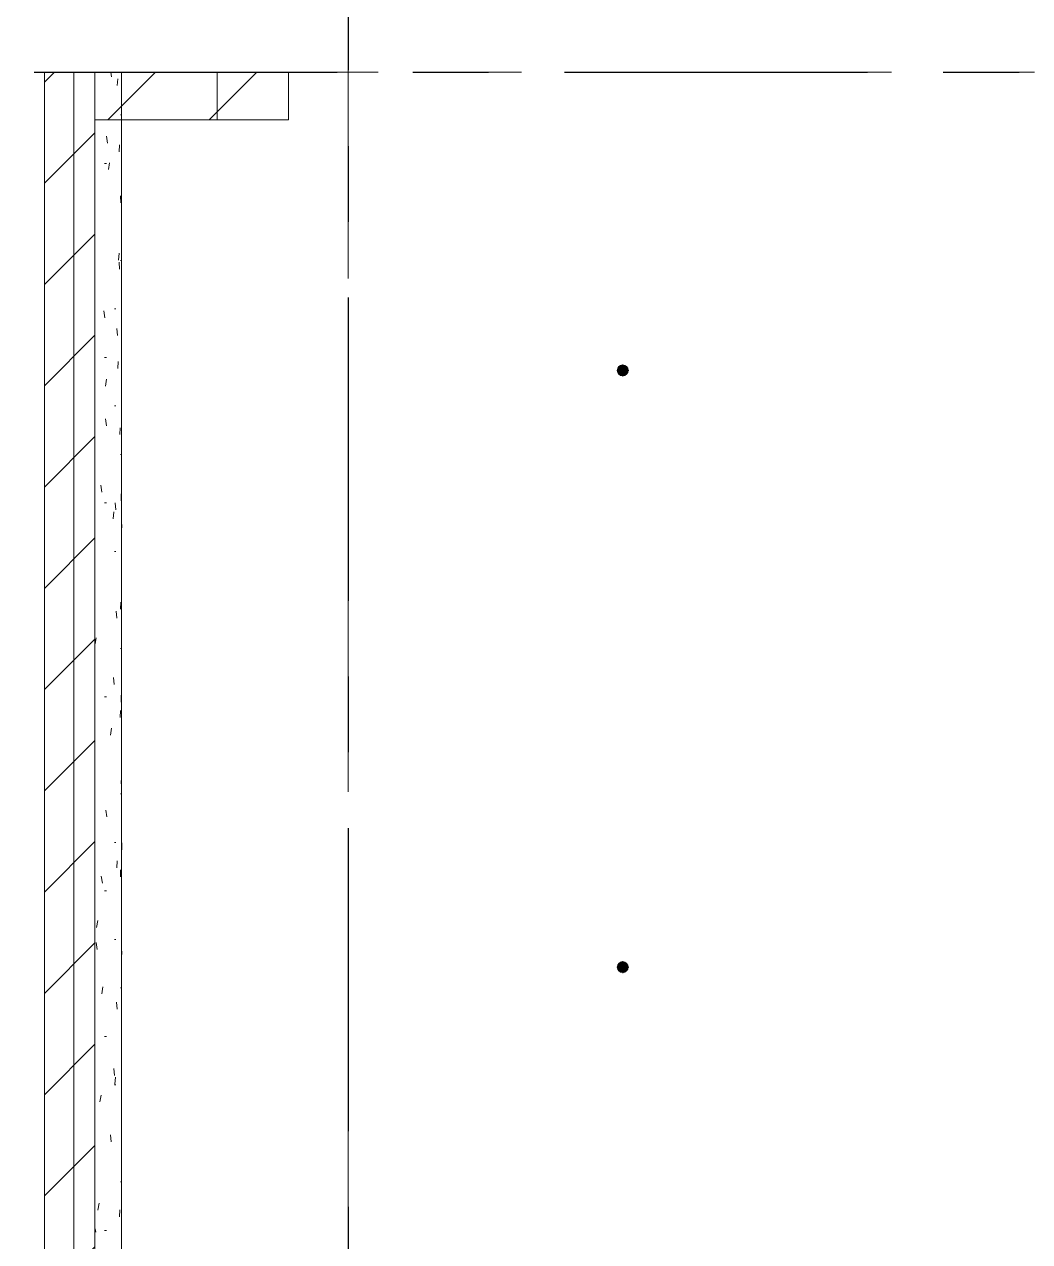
# Model space of a CAD drawing. Header units: millimetres. Extents: x -4000 to 187956, y -58990 to 162485.
# Drawn here: x 59142 to 63355, y 50550 to 55650 of the extents above; entities that cross this region are included whole.
import ezdxf

# ---------------------------------------------------------------- set-up
doc = ezdxf.new("R2010")
doc.units = ezdxf.units.MM
for name, pattern in [('Dash 1_16_', [317.5, 158.75, -158.75]), ('Grid Line', [2222.5, 1270, -317.5, 317.5, -317.5]), ('Grid Line 12_5mm', [2150, 1250, -300, 300, -300])]:
    doc.linetypes.add(name, pattern=pattern)
for name, color, linetype, lineweight in [('A-WALL', 113, 'Continuous', 13), ('A-WALL-PATT', 111, 'Continuous', 13), ('F-SPRN', 3, 'Continuous', 9), ('P-PIPE', 3, 'Continuous', 9), ('P-PIPE-CNTR', 3, 'Continuous', 9), ('S-GRID', 1, 'Continuous', 30)]:
    doc.layers.add(name, color=color, linetype=linetype, lineweight=lineweight)
pattern_1 = [(45, (0, 0), (-212.132, 212.132), [])]

# ---------------------------------------------------------------- blocks, each defined once
blk = doc.blocks.new('FP_930-FFS - TANG 1')
at = {"layer": 'A-WALL', "color": 53, "lineweight": 15}
blk.add_line((59549.9, 55250), (59549.9, 55449.9), dxfattribs=at)
at = {"layer": 'A-WALL', "color": 50, "lineweight": 15}
blk.add_line((59549.9, 45653.1), (59549.9, 55250), dxfattribs=at)
at = {"layer": 'A-WALL-PATT', "color": 9, "lineweight": 9}
for p, q in [((59505, 55449.9), (59507.4, 55429.8)), ((59531.7, 55393.2), (59533.9, 55422.3)), ((59547.2, 55270.4), (59545, 55270.4))]:
    blk.add_line(p, q, dxfattribs=at)
at = {"layer": 'A-WALL-PATT', "color": 8, "lineweight": 9}
for p, q in [((59487.4, 55181.3), (59491.4, 55152.3)), ((59540.3, 55115.6), (59541.9, 55144.7)), ((59486.1, 55067.2), (59477.7, 55067.2)), ((59495.6, 55041.3), (59499.3, 55070.3)), ((59545.9, 54930.9), (59547, 54901.9)), ((59537.5, 54662.1), (59539.3, 54691.1)), ((59539.5, 54653.4), (59541.2, 54624.3)), ((59547.2, 54660.8), (59545, 54660.8)), ((59475.7, 54450.2), (59480, 54421.1)), ((59525.9, 54457.6), (59520.6, 54457.6)), ((59530.7, 54375.8), (59532.9, 54346.8)), ((59486.1, 54254.4), (59477.7, 54254.4)), ((59534.3, 54208.5), (59536.3, 54237.6)), ((59482.8, 54134.2), (59486.8, 54163.2)), ((59525.9, 54051.2), (59520.6, 54051.2)), ((59482.6, 53996.6), (59486.7, 53967.6)), ((59542.2, 53931), (59543.6, 53960)), ((59547.2, 53848), (59545, 53848)), ((59463, 53719), (59467.6, 53690)), ((59547.6, 53653.4), (59548.5, 53682.4)), ((59486.1, 53644.8), (59477.7, 53644.8)), ((59514.6, 53579), (59517.6, 53608)), ((59523.7, 53644.7), (59526.3, 53615.6)), ((59550, 53570.3), (59550.4, 53541.2)), ((59525.9, 53441.6), (59520.6, 53441.6)), ((59545.9, 53199.8), (59547, 53228.9)), ((59527.9, 53191.1), (59530.2, 53162.1)), ((59439.6, 53055.2), (59444.1, 53080.1)), ((59547.2, 53035.2), (59545, 53035.2)), ((59515.8, 52913.5), (59518.8, 52884.5)), ((59548, 52839.2), (59548.8, 52810.1)), ((59486.1, 52832), (59477.7, 52832)), ((59543.9, 52746.3), (59545.2, 52775.3)), ((59504.1, 52671.9), (59507.5, 52700.9)), ((59548.6, 52468.7), (59549.4, 52497.7)), ((59547.2, 52425.6), (59545, 52425.6)), ((59549.2, 52385.6), (59549.9, 52356.6)), ((59484.4, 52358.4), (59488.4, 52329.3)), ((59525.9, 52222.4), (59520.6, 52222.4)), ((59550.9, 52191.1), (59551, 52220.2)), ((59529.7, 52116.8), (59532, 52145.8)), ((59465, 52080.8), (59469.6, 52051.8)), ((59545, 52108), (59546.1, 52079)), ((59486.1, 52019.2), (59477.7, 52019.2)), ((59445, 51866.4), (59450.1, 51895.4)), ((59525.9, 51816), (59520.6, 51816)), ((59443.2, 51803.2), (59448.3, 51774.2)), ((59550.3, 51737.6), (59550.7, 51766.6)), ((59466.7, 51588.8), (59471.2, 51617.9)), ((59547.2, 51612.8), (59545, 51612.8)), ((59528.9, 51552.9), (59531.2, 51523.8)), ((59486.1, 51409.6), (59477.7, 51409.6)), ((59549.5, 51284), (59550, 51313.1)), ((59517.1, 51275.3), (59520, 51246.3)), ((59525.9, 51206.4), (59520.6, 51206.4)), ((59521.5, 51209.6), (59524.2, 51238.7)), ((59459, 51135.3), (59463.8, 51164.3)), ((59502.9, 50997.7), (59506.3, 50968.7)), ((59547.2, 50800), (59545, 50800)), ((59549.5, 50747.4), (59550.1, 50718.3)), ((59451.1, 50681.7), (59456, 50710.8)), ((59540.8, 50654.5), (59542.4, 50683.5)), ((59439.6, 50604), (59442.2, 50589.5)), ((59486.1, 50596.8), (59477.7, 50596.8))]:
    blk.add_line(p, q, dxfattribs=at)
blk = doc.blocks.new('Walls 1 - Walls 1-594429-FFS - TANG 1')
at = {"layer": 'A-WALL-PATT', "lineweight": 9}
h = blk.add_hatch(dxfattribs=at)
h.set_pattern_fill('FP_12', color=250, style=0, pattern_type=2)
h.set_pattern_definition(pattern_1)
h.paths.add_polyline_path([(59226.7, 45450), (59438.5, 45450), (59438.5, 55449.9), (59226.7, 55449.9), (59226.7, 47473.4)])
at = {"layer": 'A-WALL', "color": 50, "lineweight": 15}
for p, q in [((59438.5, 55449.9), (59226.7, 55449.9)), ((59226.7, 55449.9), (59226.7, 45450)), ((59438.5, 45450), (59438.5, 55449.9)), ((59549.9, 45653.1), (59549.9, 55250))]:
    blk.add_line(p, q, dxfattribs=at)
at = {"layer": 'A-WALL', "color": 35, "lineweight": 15}
for p, q in [((59226.7, 55449.9), (59349.9, 55449.9)), ((59349.9, 45650), (59349.9, 55449.9)), ((59438.5, 55449.9), (59349.9, 55449.9)), ((59549.9, 55449.9), (59438.5, 55449.9))]:
    blk.add_line(p, q, dxfattribs=at)
at = {"layer": 'A-WALL', "color": 53, "lineweight": 15}
for p, q in [((59549.8, 55449.9), (59438.5, 55449.9)), ((59549.9, 55250), (59549.9, 55449.9))]:
    blk.add_line(p, q, dxfattribs=at)
at = {"layer": 'A-WALL', "color": 50, "lineweight": 15}
blk.add_blockref('FP_930-FFS - TANG 1', (0, 0), dxfattribs=at)
blk = doc.blocks.new('CMF2_NHAXUONG_A_rvt-1-FFS - TANG 1')
at = {"layer": 'A-WALL-PATT', "lineweight": 9}
h = blk.add_hatch(dxfattribs=at)
h.set_pattern_fill('FP_12', color=250, style=0, pattern_type=2)
h.set_pattern_definition(pattern_1)
h.paths.add_polyline_path([(59438.5, 55250), (59950, 55250), (59950, 55450), (59438.5, 55450)])
h = blk.add_hatch(dxfattribs=at)
h.set_pattern_fill('FP_12', color=250, style=0, pattern_type=2)
h.set_pattern_definition(pattern_1)
h.paths.add_polyline_path([(60249.8, 55250), (60249.8, 55450), (59549.8, 55450), (59549.8, 55250)])
at = {"layer": 'A-WALL', "color": 35, "lineweight": 15}
for p, q in [((59349.8, 55450), (59438.5, 55450)), ((59349.8, 45650), (59349.8, 55449.9)), ((59549.8, 55450), (59438.5, 55450)), ((59438.5, 55450), (59549.9, 55450)), ((59549.9, 55250), (59438.5, 55250)), ((59549.8, 55250), (59549.8, 45653.1))]:
    blk.add_line(p, q, dxfattribs=at)
at = {"layer": 'A-WALL', "color": 50, "lineweight": 15}
for p, q in [((59438.5, 55450), (59349.8, 55450)), ((59950, 55450), (59438.5, 55450)), ((59438.5, 55450), (59438.5, 55250)), ((60249.8, 55450), (59549.8, 55450)), ((59549.8, 55450), (59549.8, 55250)), ((59950, 55250), (59950, 55450)), ((60249.8, 55250), (60249.8, 55450)), ((59438.5, 55250), (59950, 55250)), ((59549.8, 55250), (60249.8, 55250))]:
    blk.add_line(p, q, dxfattribs=at)
at = {"layer": 'A-WALL', "color": 53, "lineweight": 15}
for p, q in [((59349.8, 55449.9), (59349.8, 45650)), ((59438.5, 55450), (59549.8, 55450)), ((59950, 55450), (59549.9, 55450)), ((59549.9, 55250), (59549.9, 55450)), ((59950, 55450), (59950, 55250)), ((59549.8, 45653.1), (59549.8, 55250)), ((59549.9, 55250), (59950, 55250))]:
    blk.add_line(p, q, dxfattribs=at)
at = {"layer": 'A-WALL', "color": 71, "lineweight": 15}
blk.add_line((59549.8, 55449.9), (59549.8, 55250), dxfattribs=at)
at = {"layer": 'S-GRID', "linetype": 'Grid Line 12_5mm', "lineweight": 9}
for p, q in [((60500, 161185.2), (60500, -16487.4)), ((-824.3, 55450), (183641.1, 55450))]:
    blk.add_line(p, q, dxfattribs=at)
at = {"layer": 'A-WALL', "color": 250, "lineweight": 9}
blk.add_blockref('Walls 1 - Walls 1-594429-FFS - TANG 1', (0, 0), dxfattribs=at)
blk = doc.blocks.new('Sprinkler_Up - DN20-V645-FFS - TANG 1')
at = {"layer": 'F-SPRN', "transparency": 33554534}
for points in [[(-13.5, 0), (-3.9, 0.7), (-1.7, 2.9), (-1.2, 3.5), (-0.6, 4), (0.6, 4), (1.2, 3.5), (1.7, 2.9), (4.6, 0), (22.2, 0), (18, 13.1), (6.9, 21.2), (-6.9, 21.2), (-18, 13.1), (-22.2, 0)], [(0, -21.2), (6.9, -21.2), (18, -13.1), (22.2, 0), (3.9, -0.7), (1.7, -2.9), (1.2, -3.5), (0.6, -4), (-0.6, -4), (-1.2, -3.5), (-1.7, -2.9), (-4.6, 0), (-22.2, 0), (-18, -13.1), (-6.9, -21.2)], [(0, -16.7), (4.3, -16.1), (11.8, -11.8), (16.1, -4.3), (16.1, 4.3), (11.8, 11.8), (8.3, 14.4), (0, 16.7), (-4.3, 16.1), (-11.8, 11.8), (-16.1, 4.3), (-16.1, -4.3), (-11.8, -11.8), (-8.3, -14.4)], [(0, -15.6), (7.8, -13.5), (13.5, -7.8), (15.1, -4), (15.1, 4), (13.5, 7.8), (7.8, 13.5), (0, 15.6), (-7.8, 13.5), (-11, 11), (-15.1, 4), (-15.1, -4), (-11, -11), (-7.8, -13.5)], [(-10.9, -5.5), (-10.9, 5.4), (-14.5, 5.4), (-14.5, -5.5)], [(-7.7, -5.5), (-7.7, 5.4), (-10.9, 5.4), (-10.9, -5.5)], [(0, -5.5), (0, 5.4), (-7.7, 5.4), (-7.7, -5.5)], [(0, 0), (5.7, 0), (2.9, 4.9), (-2.9, 4.9), (-5.7, 0)], [(-2.9, -4.9), (2.9, -4.9), (5.7, 0), (-5.7, 0)], [(0, 0), (4.6, 0), (0, 4.6), (-4.6, 0)], [(0, -4.6), (4.6, 0), (-4.6, 0)], [(0, -2.6), (1.3, 0), (-1.8, 0)], [(-1.3, 0), (1.8, 0), (0, 2.6)], [(7.7, -5.5), (7.7, 5.4), (0, 5.4), (0, -5.5)], [(10.9, -5.5), (10.9, 5.4), (7.7, 5.4), (7.7, -5.5)], [(14.5, -5.5), (14.5, 5.4), (10.9, 5.4), (10.9, -5.5)]]:
    blk.add_hatch(color=1, dxfattribs=at).paths.add_polyline_path(points)
at = {"layer": 'F-SPRN', "color": 1}
for p, q in [((-11.5, 5.4), (-14.5, 5.4)), ((-14.5, 5.4), (-11.3, 5.4)), ((-14.5, 5.4), (-14.5, 3.7)), ((-14.5, 3.3), (-14.5, 0)), ((-11.5, 5.4), (-11.5, 4)), ((-10.9, 1.9), (-10.9, 3.6)), ((-10.8, 5.4), (-8, 5.4)), ((-8.1, 5.4), (-10.8, 5.4)), ((-8.1, 5.4), (-8.1, 2.8)), ((-8.1, 2.5), (-8.1, 0.7)), ((-7.7, 4.8), (-7.7, 2.7)), ((-7.7, 4.8), (-7.7, 2.7)), ((-7.7, 2.1), (-7.7, 0.5)), ((-7.7, 2.1), (-7.7, 0.5)), ((-6.7, 5.4), (-4.7, 5.4)), ((-5.8, 3.8), (-5.8, 2.2)), ((-2.1, 0.1), (-2.1, 0)), ((-2.1, 0), (-2.1, 0)), ((-2.1, 0), (-2.1, -0.1)), ((-2, 0.5), (-2, 0.4)), ((-1.6, 1.3), (-1.7, 1.2)), ((-1.6, 1.3), (-1.6, 1.3)), ((-0.4, 2), (-0.5, 2)), ((-0.3, 2.1), (-0.4, 2)), ((0, 2.1), (-0.1, 2.1)), ((-0.1, 2.1), (-0.1, 2.1)), ((1.8, 1), (1.8, 1.1)), ((1.9, 0.8), (1.9, 0.9)), ((2.1, 0), (2.1, 0.1)), ((2.1, 0), (2.1, 0)), ((4.7, 5.4), (6.5, 5.4)), ((7.7, 5.4), (10.8, 5.4)), ((7.7, 5.2), (7.7, 2.7)), ((7.7, 5.2), (7.7, 2.7)), ((7.7, 2.3), (7.7, 0.5)), ((7.7, 2.3), (7.7, 0.5)), ((10.8, 5.4), (8.1, 5.4)), ((8.1, 5.4), (8.1, 2.8)), ((8.1, 2.5), (8.1, 0.4)), ((10.9, 5.4), (14.5, 5.4)), ((10.9, 3.6), (10.9, 0.2)), ((14.5, 5.4), (11.5, 5.4)), ((11.5, 5.4), (11.5, 4)), ((11.5, 3), (11.5, 0.2)), ((14.5, 5.4), (14.5, -5.5)), ((-14.5, -1.3), (-14.5, -3.7)), ((-11.1, -5.5), (-14.5, -5.5)), ((-14.5, -5.5), (-11.5, -5.5)), ((-10.9, -2.6), (-10.9, -1.3)), ((-10.8, -5.5), (-8.1, -5.5)), ((-7.8, -5.5), (-10.8, -5.5)), ((-8.1, -4.2), (-8.1, -5.5)), ((-7.7, -2.7), (-7.7, -4)), ((-7.7, -2.7), (-7.7, -4)), ((-7, -5.5), (-5.8, -5.5)), ((-4.8, -5.5), (-7, -5.5)), ((-5.8, -2.3), (-5.8, -3.8)), ((-2, -0.7), (-1.9, -0.7)), ((-1.9, -0.7), (-1.9, -0.8)), ((0, -2.1), (0.1, -2.1)), ((2.1, -0.1), (2.1, 0)), ((2.1, -0.2), (2.1, -0.1)), ((7, -5.5), (4.8, -5.5)), ((5.8, -2.2), (5.8, -3.8)), ((5.8, -5.5), (7, -5.5)), ((7.7, -0.5), (7.7, -2.3)), ((7.7, -0.5), (7.7, -2.3)), ((7.7, -2.7), (7.7, -5.4)), ((7.7, -2.7), (7.7, -5.4)), ((10.8, -5.5), (7.7, -5.5)), ((8.1, -0.4), (8.1, -2.5)), ((8.1, -2.8), (8.1, -5.5)), ((8.1, -5.5), (10.8, -5.5)), ((10.9, -0.2), (10.9, -3.6)), ((14.5, -5.5), (10.9, -5.5)), ((11.5, -0.2), (11.5, -3)), ((11.5, -4), (11.5, -5.5)), ((11.5, -5.5), (14.5, -5.5))]:
    blk.add_line(p, q, dxfattribs=at)
at = {"layer": 'F-SPRN', "color": 1, "flags": 128}
for points in [[(-2, 0.4), (-2.1, 0.3), (-2.1, 0.2), (-2.1, 0.1)], [(-1.9, 0.9), (-1.9, 0.8), (-1.9, 0.8), (-2, 0.7), (-2, 0.6)], [(-2, 0.6), (-2, 0.5), (-2, 0.5)], [(-1.8, 1.1), (-1.8, 1), (-1.9, 0.9)], [(-1.7, 1.2), (-1.7, 1.1), (-1.8, 1.1)], [(-1.2, 1.7), (-1.2, 1.7), (-1.3, 1.6), (-1.4, 1.6), (-1.4, 1.5), (-1.5, 1.5), (-1.5, 1.4), (-1.6, 1.3)], [(-0.9, 1.9), (-0.9, 1.9), (-1, 1.8), (-1.1, 1.8), (-1.2, 1.7)], [(-0.6, 2), (-0.7, 2), (-0.8, 1.9), (-0.9, 1.9)], [(-0.5, 2), (-0.6, 2), (-0.6, 2)], [(-0.1, 2.1), (-0.2, 2.1), (-0.3, 2.1)], [(0.6, 2), (0.5, 2), (0.4, 2), (0.4, 2), (0.3, 2.1), (0.2, 2.1), (0.1, 2.1), (0, 2.1)], [(0.8, 1.9), (0.7, 2), (0.6, 2)], [(1.3, 1.7), (1.2, 1.7), (1.1, 1.7), (1.1, 1.8), (1, 1.8), (0.9, 1.9), (0.8, 1.9), (0.8, 1.9)], [(1.4, 1.5), (1.4, 1.5), (1.3, 1.6), (1.3, 1.7)], [(1.6, 1.4), (1.5, 1.4), (1.4, 1.5)], [(1.7, 1.2), (1.6, 1.3), (1.6, 1.4)], [(1.8, 1.1), (1.7, 1.2), (1.7, 1.2)], [(1.9, 0.9), (1.8, 1), (1.8, 1)], [(2.1, 0.1), (2.1, 0.2), (2.1, 0.2), (2.1, 0.3), (2, 0.4), (2, 0.5), (2, 0.6), (2, 0.7), (1.9, 0.7), (1.9, 0.8)], [(-2.1, -0.1), (-2.1, -0.2), (-2.1, -0.2), (-2.1, -0.3)], [(-2.1, -0.3), (-2, -0.4), (-2, -0.5), (-2, -0.6), (-2, -0.7)], [(-1.9, -0.8), (-1.9, -0.9), (-1.8, -1), (-1.8, -1), (-1.8, -1.1), (-1.7, -1.2), (-1.7, -1.2), (-1.6, -1.3), (-1.6, -1.4), (-1.5, -1.4), (-1.4, -1.5), (-1.4, -1.5), (-1.3, -1.6), (-1.3, -1.7), (-1.2, -1.7)], [(-1.2, -1.7), (-1.1, -1.7), (-1.1, -1.8)], [(-1.1, -1.8), (-1, -1.8), (-0.9, -1.9), (-0.8, -1.9), (-0.8, -1.9), (-0.7, -2), (-0.6, -2), (-0.5, -2), (-0.4, -2), (-0.4, -2)], [(-0.4, -2), (-0.3, -2.1), (-0.2, -2.1), (-0.1, -2.1), (0, -2.1)], [(0.1, -2.1), (0.1, -2.1), (0.2, -2.1), (0.3, -2.1), (0.4, -2), (0.5, -2)], [(0.5, -2), (0.6, -2), (0.6, -2), (0.7, -2), (0.8, -1.9), (0.9, -1.9)], [(0.9, -1.9), (0.9, -1.9), (1, -1.8), (1.1, -1.8), (1.2, -1.7), (1.2, -1.7), (1.3, -1.6), (1.4, -1.6), (1.4, -1.5)], [(1.4, -1.5), (1.5, -1.5), (1.5, -1.4), (1.6, -1.3), (1.6, -1.3), (1.7, -1.2), (1.7, -1.1), (1.8, -1.1), (1.8, -1), (1.9, -0.9), (1.9, -0.8), (1.9, -0.8), (2, -0.7)], [(2, -0.7), (2, -0.6), (2, -0.5), (2, -0.5), (2, -0.4), (2.1, -0.3), (2.1, -0.2)]]:
    blk.add_lwpolyline(points, dxfattribs=at)
at = {"layer": 'F-SPRN', "color": 1}
for radius, start, end in [(22.2, 360, 180), (21.9, 165.6773, 179.2615), (21.9, 144.7698, 164.8151), (21.9, 126.6942, 143.2701), (16.7, 167.6802, 180), (16.7, 167.6802, 180), (16.7, 155.3879, 164.9693), (16.7, 155.3879, 164.9693), (15.6, 166.4265, 180), (15.6, 166.4265, 180), (15.6, 150.9409, 165), (15.6, 159.6139, 165), (16.7, 136.7213, 149.931), (16.7, 136.7213, 149.931), (15.6, 150.9409, 156.3845), (15.6, 138.4214, 150), (15.6, 138.4214, 150), (21.9, 108.2621, 125.7507), (16.7, 121.4181, 130.5751), (16.7, 121.4181, 130.5751), (15.6, 120.5262, 133.2078), (15.6, 120.5262, 133.2078), (16.7, 106.5995, 120), (16.7, 106.5995, 120), (15.6, 114.4363, 119.9813), (15.6, 114.4363, 119.9813), (21.9, 99.348, 107.901), (4.63, 155.7832, 180), (4.63, 155.7832, 180), (16.7, 96.4143, 105), (16.7, 96.4143, 105), (4.63, 109.0192, 138.2703), (4.63, 109.0192, 138.2703), (21.9, 90.145, 98.8503), (15.6, 95.5762, 100.6843), (15.6, 95.5762, 100.6843), (2.56, 109.0192, 168.8278), (2.56, 109.0192, 168.8278), (2.04, 109.0192, 180), (16.7, 83.0684, 90), (16.7, 83.0684, 90), (4.63, 17.9592, 90), (4.63, 17.9592, 90), (3.81, 57.0577, 90), (2.56, 14.5599, 90), (2.56, 14.5599, 90), (2.04, 10.4703, 90), (21.9, 72.5583, 89.4624), (15.6, 75.573, 80.5892), (15.6, 75.573, 80.5892), (3.81, 16.1605, 43.8358), (15.6, 67.5614, 74.5481), (15.6, 67.5614, 74.5481), (16.7, 60, 75), (16.7, 60, 75), (15.6, 60.0187, 65.5637), (15.6, 60.0187, 65.5637), (21.9, 54.2493, 71.7379), (15.6, 46.7922, 60), (15.6, 46.7922, 60), (16.7, 49.4249, 58.5819), (16.7, 49.4249, 58.5819), (15.6, 30, 41.5786), (15.6, 30, 41.5786), (16.7, 30, 43.2787), (16.7, 30, 43.2787), (21.9, 36.7299, 53.3058), (15.6, 23.6155, 29.5646), (15.6, 15, 29.5646), (15.6, 15, 20.3861), (16.7, 15, 24.6121), (16.7, 15, 24.6121), (15.6, 360, 13.6618), (15.6, 0, 13.6618), (16.7, 360, 12.3198), (16.7, 0, 12.3198), (21.9, 15.1849, 35.2302), (21.9, 0.7385, 14.3227), (22.2, 180, 360), (21.9, 180.7385, 194.3227), (21.9, 195.1849, 215.2302), (21.9, 216.7299, 233.3058), (16.7, 180, 192.3198), (16.7, 180, 192.3198), (16.7, 195.0307, 204.6121), (16.7, 195.0307, 204.6121), (15.6, 181.9082, 193.6618), (15.6, 181.9082, 193.6618), (15.6, 197.3339, 209.5646), (15.6, 197.3339, 209.5646), (16.7, 210.069, 223.2787), (16.7, 210.069, 223.2787), (15.6, 212.5472, 221.5786), (15.6, 212.5472, 221.5786), (21.9, 234.2493, 251.7379), (16.7, 229.4249, 238.5819), (16.7, 229.4249, 238.5819), (15.6, 233.795, 240), (15.6, 233.795, 240), (16.7, 240, 255), (16.7, 240, 255), (15.6, 240.0187, 254.5481), (15.6, 240.0187, 254.5481), (21.9, 252.5583, 269.4624), (4.63, 197.9592, 0), (4.63, 197.9592, 360), (15.6, 255, 267.64), (15.6, 255, 267.64), (3.81, 196.1605, 360), (2.56, 191.1677, 0), (2.56, 191.1677, 270), (2.04, 190.4703, 0), (16.7, 263.0684, 270), (16.7, 263.0684, 270), (2.56, 270, 360), (21.9, 270.145, 278.8503), (15.6, 275.5762, 280.6843), (15.6, 275.5762, 280.6843), (16.7, 276.4143, 285), (16.7, 276.4143, 285), (21.9, 279.348, 287.901), (16.7, 286.5995, 300), (16.7, 286.5995, 300), (15.6, 294.4363, 299.9813), (15.6, 294.4363, 299.9813), (21.9, 288.2621, 305.7507), (15.6, 300, 313.2078), (15.6, 300, 313.2078), (16.7, 301.4181, 310.5751), (16.7, 301.4181, 310.5751), (15.6, 318.4214, 330), (15.6, 318.4214, 330), (16.7, 316.7213, 330), (16.7, 316.7213, 330), (21.9, 306.6942, 323.2701), (15.6, 330.4354, 345), (15.6, 330.4354, 336.3845), (15.6, 339.6139, 345), (15.6, 346.3382, 360), (15.6, 346.3382, 360), (16.7, 335.3879, 345), (16.7, 335.3879, 345), (16.7, 347.6802, 360), (16.7, 347.6802, 360), (21.9, 324.7698, 344.8151), (21.9, 345.6773, 359.2615)]:
    blk.add_arc((0, 0), radius, start, end, dxfattribs=at)
blk = doc.blocks.new('Sprinkler_Up - DN20-V646-FFS - TANG 1')
at = {"layer": 'F-SPRN', "transparency": 33554534}
for points in [[(-13.5, 0), (-3.9, 0.7), (-1.7, 2.9), (-1.2, 3.5), (-0.6, 4), (0.6, 4), (1.2, 3.5), (1.7, 2.9), (4.6, 0), (22.2, 0), (18, 13.1), (6.9, 21.2), (-6.9, 21.2), (-18, 13.1), (-22.2, 0)], [(3.4, -21.2), (6.9, -21.2), (18, -13.1), (22.2, 0), (3.9, -0.7), (1.7, -2.9), (1.2, -3.5), (0.6, -4), (-0.6, -4), (-1.2, -3.5), (-1.7, -2.9), (-4.6, 0), (-22.2, 0), (-18, -13.1), (-6.9, -21.2), (0, -21.2)], [(0, -16.7), (4.3, -16.1), (12.6, -10.4), (16.1, -4.3), (16.1, 4.3), (11.8, 11.8), (8.3, 14.4), (0, 16.7), (-4.3, 16.1), (-11.8, 11.8), (-16.1, 4.3), (-16.1, -4.3), (-11.8, -11.8), (-8.3, -14.4)], [(0, -15.6), (7.8, -13.5), (13.5, -7.8), (15.1, -4), (15.1, 4), (13.5, 7.8), (7.8, 13.5), (0, 15.6), (-7.8, 13.5), (-11, 11), (-15.1, 4), (-15.1, -4), (-11, -11), (-7.8, -13.5)], [(-10.9, -5.5), (-10.9, 5.4), (-14.5, 5.4), (-14.5, -5.5)], [(-7.7, -5.5), (-7.7, 5.4), (-10.9, 5.4), (-10.9, -5.5)], [(0, -5.5), (0, 5.4), (-7.7, 5.4), (-7.7, -5.5)], [(0, 0), (5.7, 0), (2.9, 4.9), (-2.9, 4.9), (-5.7, 0)], [(2.9, -4.9), (5.7, 0), (-5.7, 0), (-2.9, -4.9)], [(-4.6, 0), (4.6, 0), (0, 4.6)], [(0, -4.6), (4.6, 0), (-4.6, 0)], [(0, -2.6), (1.3, 0), (-1.8, 0)], [(-1.3, 0), (1.8, 0), (0, 2.6)], [(7.7, -5.5), (7.7, 5.4), (0, 5.4), (0, -5.5)], [(10.9, -5.5), (10.9, 5.4), (7.7, 5.4), (7.7, -5.5)], [(14.5, -5.5), (14.5, 5.4), (10.9, 5.4), (10.9, -5.5)]]:
    blk.add_hatch(color=1, dxfattribs=at).paths.add_polyline_path(points)
at = {"layer": 'F-SPRN', "color": 1}
for p, q in [((-11.5, 5.4), (-14.5, 5.4)), ((-14.5, 5.4), (-11.3, 5.4)), ((-14.5, 5.4), (-14.5, 3.7)), ((-14.5, 3.3), (-14.5, 0)), ((-11.5, 5.4), (-11.5, 4)), ((-10.9, 1.9), (-10.9, 3.6)), ((-10.8, 5.4), (-8, 5.4)), ((-8.1, 5.4), (-10.8, 5.4)), ((-8.1, 5.4), (-8.1, 2.8)), ((-8.1, 2.5), (-8.1, 0.7)), ((-7.7, 4.8), (-7.7, 2.7)), ((-7.7, 4.8), (-7.7, 2.7)), ((-7.7, 2.1), (-7.7, 0.5)), ((-7.7, 2.1), (-7.7, 0.5)), ((-6.7, 5.4), (-4.7, 5.4)), ((-5.8, 3.8), (-5.8, 2.2)), ((-2.1, 0), (-2.1, 0)), ((-2.1, 0), (-2.1, -0.1)), ((-1.3, 1.6), (-1.4, 1.6)), ((-1, 1.8), (-1.1, 1.8)), ((-0.4, 2), (-0.5, 2)), ((0, 2.1), (-0.1, 2.1)), ((-0.1, 2.1), (-0.1, 2.1)), ((2.1, 0), (2.1, 0.1)), ((2.1, 0), (2.1, 0)), ((4.7, 5.4), (6.5, 5.4)), ((7.7, 5.4), (10.8, 5.4)), ((7.7, 5.2), (7.7, 2.7)), ((7.7, 5.2), (7.7, 2.7)), ((7.7, 2.3), (7.7, 0.5)), ((7.7, 2.3), (7.7, 0.5)), ((10.8, 5.4), (8.1, 5.4)), ((8.1, 5.4), (8.1, 2.8)), ((8.1, 2.5), (8.1, 0.4)), ((10.9, 5.4), (14.5, 5.4)), ((10.9, 3.6), (10.9, 0.2)), ((14.5, 5.4), (11.5, 5.4)), ((11.5, 5.4), (11.5, 4)), ((11.5, 3), (11.5, 0.2)), ((14.5, 5.4), (14.5, -5.5)), ((-14.5, -1.3), (-14.5, -3.7)), ((-11.1, -5.5), (-14.5, -5.5)), ((-14.5, -5.5), (-11.5, -5.5)), ((-10.9, -2.6), (-10.9, -1.3)), ((-10.8, -5.5), (-8.1, -5.5)), ((-7.8, -5.5), (-10.8, -5.5)), ((-8.1, -4.2), (-8.1, -5.5)), ((-7.7, -2.7), (-7.7, -4)), ((-7.7, -2.7), (-7.7, -4)), ((-7, -5.5), (-5.8, -5.5)), ((-4.8, -5.5), (-7, -5.5)), ((-5.8, -2.3), (-5.8, -3.8)), ((-2.1, -0.1), (-2.1, -0.2)), ((0, -2.1), (0.1, -2.1)), ((1.4, -1.6), (1.4, -1.5)), ((1.4, -1.5), (1.5, -1.5)), ((1.7, -1.1), (1.8, -1.1)), ((2, -0.7), (2, -0.6)), ((2.1, -0.1), (2.1, 0)), ((7, -5.5), (4.8, -5.5)), ((5.8, -2.2), (5.8, -3.8)), ((5.8, -5.5), (7, -5.5)), ((7.7, -0.5), (7.7, -2.3)), ((7.7, -0.5), (7.7, -2.3)), ((7.7, -2.7), (7.7, -5.4)), ((7.7, -2.7), (7.7, -5.4)), ((10.8, -5.5), (7.7, -5.5)), ((8.1, -0.4), (8.1, -2.5)), ((8.1, -2.8), (8.1, -5.5)), ((8.1, -5.5), (10.8, -5.5)), ((10.9, -0.2), (10.9, -3.6)), ((14.5, -5.5), (10.9, -5.5)), ((11.5, -0.2), (11.5, -3)), ((11.5, -4), (11.5, -5.5)), ((11.5, -5.5), (14.5, -5.5))]:
    blk.add_line(p, q, dxfattribs=at)
at = {"layer": 'F-SPRN', "color": 1, "flags": 128}
for points in [[(-2, 0.5), (-2, 0.5), (-2, 0.4), (-2.1, 0.3), (-2.1, 0.2), (-2.1, 0.1), (-2.1, 0)], [(-1.7, 1.1), (-1.8, 1.1), (-1.8, 1), (-1.9, 0.9), (-1.9, 0.8), (-1.9, 0.8), (-2, 0.7), (-2, 0.6), (-2, 0.5)], [(-1.6, 1.3), (-1.6, 1.3), (-1.7, 1.2), (-1.7, 1.1)], [(-1.4, 1.6), (-1.4, 1.5), (-1.5, 1.5), (-1.5, 1.4), (-1.6, 1.3)], [(-1.1, 1.8), (-1.2, 1.7), (-1.2, 1.7), (-1.3, 1.6)], [(-0.6, 2), (-0.7, 2), (-0.8, 1.9), (-0.9, 1.9), (-0.9, 1.9), (-1, 1.8)], [(-0.5, 2), (-0.6, 2), (-0.6, 2)], [(-0.1, 2.1), (-0.2, 2.1), (-0.3, 2.1), (-0.4, 2)], [(0.3, 2.1), (0.2, 2.1), (0.1, 2.1), (0, 2.1)], [(0.6, 2), (0.5, 2), (0.4, 2), (0.4, 2), (0.3, 2.1)], [(1, 1.8), (0.9, 1.9), (0.8, 1.9), (0.8, 1.9), (0.7, 2), (0.6, 2)], [(1.2, 1.7), (1.1, 1.7), (1.1, 1.8), (1, 1.8)], [(1.8, 1), (1.8, 1), (1.8, 1.1), (1.7, 1.2), (1.7, 1.2), (1.6, 1.3), (1.6, 1.4), (1.5, 1.4), (1.4, 1.5), (1.4, 1.5), (1.3, 1.6), (1.3, 1.7), (1.2, 1.7)], [(2.1, 0.1), (2.1, 0.2), (2.1, 0.2), (2.1, 0.3), (2, 0.4), (2, 0.5), (2, 0.6), (2, 0.7), (1.9, 0.7), (1.9, 0.8), (1.9, 0.9), (1.8, 1)], [(-2.1, -0.2), (-2.1, -0.2), (-2.1, -0.3)], [(-2.1, -0.3), (-2, -0.4), (-2, -0.5), (-2, -0.6), (-2, -0.7)], [(-2, -0.7), (-1.9, -0.7), (-1.9, -0.8), (-1.9, -0.9), (-1.8, -1), (-1.8, -1), (-1.8, -1.1), (-1.7, -1.2), (-1.7, -1.2), (-1.6, -1.3), (-1.6, -1.4), (-1.5, -1.4), (-1.4, -1.5), (-1.4, -1.5), (-1.3, -1.6), (-1.3, -1.7)], [(-1.3, -1.7), (-1.2, -1.7), (-1.1, -1.7)], [(-1.1, -1.7), (-1.1, -1.8), (-1, -1.8)], [(-1, -1.8), (-0.9, -1.9), (-0.8, -1.9)], [(-0.8, -1.9), (-0.8, -1.9), (-0.7, -2)], [(-0.7, -2), (-0.6, -2), (-0.5, -2), (-0.4, -2)], [(-0.4, -2), (-0.4, -2), (-0.3, -2.1), (-0.2, -2.1), (-0.1, -2.1), (0, -2.1)], [(0.1, -2.1), (0.1, -2.1), (0.2, -2.1), (0.3, -2.1), (0.4, -2)], [(0.4, -2), (0.5, -2), (0.6, -2)], [(0.6, -2), (0.6, -2), (0.7, -2)], [(0.7, -2), (0.8, -1.9), (0.9, -1.9), (0.9, -1.9), (1, -1.8), (1.1, -1.8)], [(1.1, -1.8), (1.2, -1.7), (1.2, -1.7)], [(1.2, -1.7), (1.3, -1.6), (1.4, -1.6)], [(1.5, -1.5), (1.5, -1.4), (1.6, -1.3), (1.6, -1.3), (1.7, -1.2), (1.7, -1.1)], [(1.8, -1.1), (1.8, -1), (1.9, -0.9), (1.9, -0.8)], [(1.9, -0.8), (1.9, -0.8), (2, -0.7)], [(2, -0.6), (2, -0.5), (2, -0.5), (2, -0.4), (2.1, -0.3), (2.1, -0.2), (2.1, -0.1)]]:
    blk.add_lwpolyline(points, dxfattribs=at)
at = {"layer": 'F-SPRN', "color": 1}
for radius, start, end in [(22.2, 360, 180), (21.9, 165.6773, 179.2615), (21.9, 144.7698, 164.8151), (21.9, 126.6942, 143.2701), (16.7, 167.6802, 180), (16.7, 167.6802, 180), (16.7, 155.3879, 164.9693), (16.7, 155.3879, 164.9693), (15.6, 166.4265, 180), (15.6, 166.4265, 180), (15.6, 150.9409, 165), (15.6, 159.6139, 165), (16.7, 136.7213, 149.931), (16.7, 136.7213, 149.931), (15.6, 150.9409, 156.3845), (15.6, 138.4214, 150), (15.6, 138.4214, 150), (21.9, 108.2621, 125.7507), (16.7, 121.4181, 130.5751), (16.7, 121.4181, 130.5751), (15.6, 120.5262, 133.2078), (15.6, 120.5262, 133.2078), (16.7, 106.5995, 120), (16.7, 106.5995, 120), (15.6, 114.4363, 119.9813), (15.6, 114.4363, 119.9813), (21.9, 99.348, 107.901), (4.63, 155.7832, 180), (4.63, 155.7832, 180), (16.7, 96.4143, 105), (16.7, 96.4143, 105), (4.63, 109.0192, 138.2703), (4.63, 109.0192, 138.2703), (21.9, 90.145, 98.8503), (15.6, 95.5762, 100.6843), (15.6, 95.5762, 100.6843), (2.56, 109.0192, 168.8278), (2.56, 109.0192, 168.8278), (2.04, 109.0192, 180), (16.7, 83.0684, 90), (16.7, 83.0684, 90), (4.63, 17.9592, 90), (4.63, 17.9592, 90), (3.81, 57.0577, 90), (2.56, 14.5599, 90), (2.56, 14.5599, 90), (2.04, 10.4703, 90), (21.9, 72.5583, 89.4624), (15.6, 75.573, 80.5892), (15.6, 75.573, 80.5892), (3.81, 16.1605, 43.8358), (15.6, 67.5614, 74.5481), (15.6, 67.5614, 74.5481), (16.7, 60, 75), (16.7, 60, 75), (15.6, 60.0187, 65.5637), (15.6, 60.0187, 65.5637), (21.9, 54.2493, 71.7379), (15.6, 46.7922, 60), (15.6, 46.7922, 60), (16.7, 49.4249, 58.5819), (16.7, 49.4249, 58.5819), (15.6, 30, 41.5786), (15.6, 30, 41.5786), (16.7, 30, 43.2787), (16.7, 30, 43.2787), (21.9, 36.7299, 53.3058), (15.6, 23.6155, 29.5646), (15.6, 15, 29.5646), (15.6, 15, 20.3861), (16.7, 15, 24.6121), (16.7, 15, 24.6121), (15.6, 360, 13.6618), (15.6, 0, 13.6618), (16.7, 360, 12.3198), (16.7, 0, 12.3198), (21.9, 15.1849, 35.2302), (21.9, 0.7385, 14.3227), (22.2, 180, 360), (21.9, 180.7385, 194.3227), (21.9, 195.1849, 215.2302), (21.9, 216.7299, 233.3058), (16.7, 180, 192.3198), (16.7, 180, 192.3198), (16.7, 195.0307, 204.6121), (16.7, 195.0307, 204.6121), (15.6, 181.9082, 193.6618), (15.6, 181.9082, 193.6618), (15.6, 197.3339, 209.5646), (15.6, 197.3339, 209.5646), (16.7, 210.069, 219.1488), (16.7, 210.069, 219.1488), (15.6, 212.5472, 221.5786), (15.6, 212.5472, 221.5786), (21.9, 234.2493, 251.7379), (15.6, 222.2472, 225), (15.6, 222.2472, 225), (16.7, 229.4249, 238.5819), (16.7, 229.4249, 238.5819), (15.6, 233.795, 240), (15.6, 233.795, 240), (16.7, 240, 255), (16.7, 240, 255), (15.6, 240.0187, 254.5481), (15.6, 240.0187, 254.5481), (21.9, 252.5583, 269.4624), (4.63, 197.9592, 0), (4.63, 197.9592, 360), (15.6, 255, 267.64), (15.6, 255, 267.64), (3.81, 196.1605, 360), (2.56, 191.1677, 0), (2.56, 191.1677, 360), (2.04, 190.4703, 0), (16.7, 263.0684, 270), (16.7, 263.0684, 270), (21.9, 270.145, 278.8503), (15.6, 275.5762, 280.6843), (15.6, 275.5762, 280.6843), (16.7, 276.4143, 285), (16.7, 276.4143, 285), (21.9, 279.348, 287.901), (16.7, 286.5995, 300), (16.7, 286.5995, 300), (15.6, 294.4363, 299.9813), (15.6, 294.4363, 299.9813), (21.9, 288.2621, 305.7507), (15.6, 300, 313.2078), (15.6, 300, 313.2078), (16.7, 301.4181, 310.5751), (16.7, 301.4181, 310.5751), (15.6, 315, 317.7528), (15.6, 315, 317.7528), (15.6, 318.4214, 330), (15.6, 318.4214, 330), (16.7, 320.8512, 330), (16.7, 320.8512, 330), (21.9, 306.6942, 323.2701), (15.6, 330.4354, 345), (15.6, 330.4354, 336.3845), (15.6, 339.6139, 345), (15.6, 346.3382, 360), (15.6, 346.3382, 360), (16.7, 335.3879, 345), (16.7, 335.3879, 345), (16.7, 347.6802, 360), (16.7, 347.6802, 360), (21.9, 324.7698, 344.8151), (21.9, 345.6773, 359.2615)]:
    blk.add_arc((0, 0), radius, start, end, dxfattribs=at)
blk = doc.blocks.new('Steel_Transition_Threaded_HoaPhat - Standard-V953-FFS - TANG 1')
at = {"layer": 'P-PIPE', "lineweight": 13, "transparency": 33554534}
h = blk.add_hatch(color=1, dxfattribs=at)
h.paths.add_polyline_path([(49550, 126427.6), (49555.8, 126428.4), (49561.3, 126430.6), (49565.9, 126434.2), (49569.5, 126438.8), (49571.7, 126444.3), (49572.5, 126450.1), (49571.7, 126455.9), (49569.5, 126461.3), (49565.9, 126466), (49561.3, 126469.6), (49555.8, 126471.8), (49550, 126472.6), (49544.2, 126471.8), (49538.8, 126469.6), (49534.1, 126466), (49530.5, 126461.3), (49528.3, 126455.9), (49527.5, 126450.1), (49528.3, 126444.3), (49530.5, 126438.8), (49534.1, 126434.2), (49538.8, 126430.6), (49544.2, 126428.4)])
h.paths.add_polyline_path([(49550, 126430), (49544.8, 126430.7), (49540, 126432.7), (49535.8, 126435.9), (49532.6, 126440), (49530.6, 126444.9), (49529.9, 126450.1), (49530.6, 126455.3), (49532.6, 126460.1), (49535.8, 126464.3), (49540, 126467.5), (49544.8, 126469.5), (49550, 126470.2), (49555.2, 126469.5), (49560.1, 126467.5), (49564.2, 126464.3), (49567.4, 126460.1), (49569.4, 126455.3), (49570.1, 126450.1), (49569.4, 126444.9), (49567.4, 126440), (49564.2, 126435.9), (49560.1, 126432.7), (49555.2, 126430.7)])
for points in [[(49529.9, 126450.1), (49533.6, 126450.1), (49535.8, 126458.3), (49541.8, 126464.3), (49550, 126466.5), (49558.2, 126464.3), (49564.2, 126458.3), (49566.4, 126450.1), (49570.1, 126450.1), (49569.4, 126455.3), (49567.4, 126460.1), (49564.2, 126464.3), (49560.1, 126467.5), (49555.2, 126469.5), (49550, 126470.2), (49544.8, 126469.5), (49540, 126467.5), (49535.8, 126464.3), (49532.6, 126460.1), (49530.6, 126455.3)], [(49550, 126430), (49555.2, 126430.7), (49560.1, 126432.7), (49564.2, 126435.9), (49567.4, 126440), (49569.4, 126444.9), (49570.1, 126450.1), (49566.4, 126450.1), (49564.2, 126441.9), (49558.2, 126435.9), (49550, 126433.7), (49541.8, 126435.9), (49535.8, 126441.9), (49533.6, 126450.1), (49529.9, 126450.1), (49530.6, 126444.9), (49532.6, 126440), (49535.8, 126435.9), (49540, 126432.7), (49544.8, 126430.7)], [(49550, 126431.6), (49554.8, 126432.2), (49559.3, 126434.1), (49563.1, 126437), (49566, 126440.8), (49567.9, 126445.3), (49568.5, 126450.1), (49567.9, 126454.9), (49566, 126459.3), (49563.1, 126463.2), (49559.3, 126466.1), (49554.8, 126468), (49550, 126468.6), (49545.2, 126468), (49540.8, 126466.1), (49536.9, 126463.2), (49534, 126459.3), (49532.1, 126454.9), (49531.5, 126450.1), (49532.1, 126445.3), (49534, 126440.8), (49536.9, 126437), (49540.8, 126434.1), (49545.2, 126432.2)]]:
    blk.add_hatch(color=1, dxfattribs=at).paths.add_polyline_path(points)
at = {"layer": 'P-PIPE', "color": 20, "lineweight": 13}
for radius, start, end in [(22.5, 0, 180), (22.5, 0, 180), (22.5, 180, 0), (22.5, 180, 0), (20.1, 166.0499, 180), (20.1, 180, 193.9501), (20.1, 150, 162.7449), (20.1, 197.2551, 210), (18.5, 166.5939, 180), (18.5, 166.5939, 180), (18.5, 180, 193.4061), (18.5, 180, 193.4061), (18.5, 157.6232, 165), (18.5, 157.6232, 165), (18.5, 195, 202.3768), (18.5, 195, 202.3768), (20.1, 128.8856, 148.1553), (20.1, 211.8447, 231.1144), (16.4, 180.8106, 191.4533), (16.4, 168.5467, 175.1607), (18.5, 136.4297, 150), (18.5, 136.4297, 150), (18.5, 210, 223.5703), (18.5, 210, 223.5703), (16.4, 158.0319, 163.506), (16.4, 141.9681, 150), (16.4, 210.6635, 218.0319), (18.5, 123.4976, 133.2041), (18.5, 123.4976, 133.2041), (18.5, 226.7959, 236.5024), (18.5, 226.7959, 236.5024), (20.1, 109.6859, 125.0043), (20.1, 234.9957, 255), (16.4, 230.4733, 236.6389), (16.4, 121.0738, 126.4537), (18.5, 106.819, 120), (18.5, 106.819, 120), (18.5, 240, 255), (18.5, 240, 255), (16.4, 113.4045, 120), (16.4, 240, 246.5955), (16.4, 246.9681, 255), (16.4, 107.4657, 111.9681), (20.1, 100.9975, 105), (20.1, 255.0607, 267.9279), (18.5, 91.4353, 103.2046), (18.5, 91.4353, 103.2046), (16.4, 96.2132, 104.6042), (18.5, 258.0986, 270), (18.5, 258.0986, 270), (20.1, 90.5246, 98.5089), (16.4, 264.1652, 268.506), (18.5, 78.0986, 90), (18.5, 78.0986, 90), (20.1, 270.5246, 278.5089), (18.5, 271.4353, 283.2046), (18.5, 271.4353, 283.2046), (20.1, 75.0607, 87.9279), (16.4, 276.4537, 283.9063), (20.1, 280.9975, 285), (16.4, 66.9681, 75), (18.5, 60, 75), (18.5, 60, 75), (16.4, 287.4657, 291.9681), (20.1, 54.9957, 75), (18.5, 286.819, 300), (18.5, 286.819, 300), (16.4, 293.4045, 300), (20.1, 289.6859, 305.0043), (18.5, 46.7959, 56.5024), (18.5, 46.7959, 56.5024), (18.5, 303.4976, 313.2041), (18.5, 303.4976, 313.2041), (20.1, 31.8447, 51.1144), (20.1, 308.8856, 328.1553), (16.4, 30, 38.0319), (18.5, 30, 43.5703), (18.5, 30, 43.5703), (18.5, 316.4297, 330), (18.5, 316.4297, 330), (16.4, 338.0319, 342.8691), (16.4, 0, 8.0319), (16.4, 351.9681, 0), (18.5, 15, 22.3768), (18.5, 15, 22.3768), (18.5, 337.6232, 345), (18.5, 337.6232, 345), (20.1, 17.2551, 30), (20.1, 330, 342.7449), (18.5, 0, 13.4061), (18.5, 0, 13.4061), (18.5, 346.5939, 0), (18.5, 346.5939, 0), (20.1, 0, 13.9501), (20.1, 346.0499, 0)]:
    blk.add_arc((49550, 126450.1), radius, start, end, dxfattribs=at)
blk = doc.blocks.new('Steel_Transition_Threaded_HoaPhat - Standard-V957-FFS - TANG 1')
at = {"layer": 'P-PIPE', "lineweight": 13, "transparency": 33554534}
h = blk.add_hatch(color=1, dxfattribs=at)
h.paths.add_polyline_path([(49550, 54177.6), (49555.8, 54178.4), (49561.3, 54180.6), (49565.9, 54184.2), (49569.8, 54189.6), (49571.7, 54194.3), (49572.5, 54200.1), (49571.7, 54205.9), (49569.5, 54211.3), (49565.9, 54216), (49561.3, 54219.6), (49555.8, 54221.8), (49550, 54222.6), (49544.2, 54221.8), (49538.8, 54219.6), (49534.1, 54216), (49530.5, 54211.3), (49528.3, 54205.9), (49527.5, 54200.1), (49528.3, 54194.3), (49530.5, 54188.8), (49534.1, 54184.2), (49538.8, 54180.6), (49544.2, 54178.4)])
h.paths.add_polyline_path([(49550, 54180), (49544.8, 54180.7), (49540, 54182.7), (49535.8, 54185.9), (49532.6, 54190), (49530.6, 54194.9), (49529.9, 54200.1), (49530.6, 54205.3), (49532.6, 54210.1), (49535.8, 54214.3), (49540, 54217.5), (49544.8, 54219.5), (49550, 54220.2), (49555.2, 54219.5), (49560.1, 54217.5), (49564.2, 54214.3), (49567.4, 54210.1), (49569.4, 54205.3), (49570.1, 54200.1), (49569.4, 54194.9), (49567.1, 54189.6), (49564.2, 54185.9), (49560.1, 54182.7), (49555.2, 54180.7)])
for points in [[(49570.1, 54200.1), (49569.4, 54205.3), (49567.4, 54210.1), (49564.2, 54214.3), (49560.1, 54217.5), (49555.2, 54219.5), (49550, 54220.2), (49544.8, 54219.5), (49540, 54217.5), (49535.8, 54214.3), (49532.6, 54210.1), (49530.6, 54205.3), (49529.9, 54200.1), (49533.6, 54200.1), (49535.8, 54208.3), (49541.8, 54214.3), (49550, 54216.5), (49558.2, 54214.3), (49564.2, 54208.3), (49566.4, 54200.1)], [(49550, 54181.6), (49554.8, 54182.2), (49559.3, 54184.1), (49565.1, 54189.6), (49566, 54190.8), (49567.9, 54195.3), (49568.5, 54200.1), (49567.9, 54204.9), (49566, 54209.3), (49563.1, 54213.2), (49559.3, 54216.1), (49554.8, 54218), (49550, 54218.6), (49545.2, 54218), (49540.8, 54216.1), (49536.9, 54213.2), (49534, 54209.3), (49532.1, 54204.9), (49531.5, 54200.1), (49532.1, 54195.3), (49534.9, 54189.6), (49536.9, 54187), (49540.8, 54184.1), (49545.2, 54182.2)], [(49550, 54180), (49555.2, 54180.7), (49560.1, 54182.7), (49564.2, 54185.9), (49567.4, 54190), (49569.4, 54194.9), (49570.1, 54200.1), (49566.4, 54200.1), (49564.2, 54191.9), (49558.2, 54185.9), (49550, 54183.7), (49541.8, 54185.9), (49535.8, 54191.9), (49533.6, 54200.1), (49529.9, 54200.1), (49530.6, 54194.9), (49532.9, 54189.6), (49535.8, 54185.9), (49540, 54182.7), (49544.8, 54180.7)]]:
    blk.add_hatch(color=1, dxfattribs=at).paths.add_polyline_path(points)
at = {"layer": 'P-PIPE', "color": 20, "lineweight": 13}
for radius, start, end in [(22.5, 0, 180), (22.5, 0, 180), (20.1, 128.8856, 148.1553), (18.5, 123.4976, 133.2041), (18.5, 123.4976, 133.2041), (20.1, 109.6859, 125.0043), (16.4, 121.0738, 126.4537), (18.5, 106.819, 120), (18.5, 106.819, 120), (16.4, 113.4045, 120), (16.4, 107.4657, 111.9681), (20.1, 100.9975, 105), (18.5, 91.4353, 103.2046), (18.5, 91.4353, 103.2046), (16.4, 96.2132, 104.6042), (20.1, 90.5246, 98.5089), (18.5, 78.0986, 90), (18.5, 78.0986, 90), (20.1, 75.0607, 87.9279), (16.4, 66.9681, 75), (18.5, 60, 75), (18.5, 60, 75), (20.1, 54.9957, 75), (18.5, 46.7959, 56.5024), (18.5, 46.7959, 56.5024), (20.1, 31.8447, 51.1144), (22.5, 180, 0), (22.5, 180, 0), (20.1, 166.0499, 180), (20.1, 180, 193.9501), (20.1, 150, 162.7449), (20.1, 197.2551, 211.4051), (18.5, 166.5939, 180), (18.5, 166.5939, 180), (18.5, 180, 193.4061), (18.5, 180, 193.4061), (18.5, 157.6232, 165), (18.5, 157.6232, 165), (18.5, 195, 202.3768), (18.5, 195, 202.3768), (20.1, 211.8447, 231.1144), (16.4, 180.8106, 191.4533), (16.4, 168.5467, 175.1607), (18.5, 136.4297, 150), (18.5, 136.4297, 150), (18.5, 210, 223.5703), (18.5, 210, 223.5703), (16.4, 158.0319, 163.506), (16.4, 141.9681, 150), (16.4, 210.6635, 218.0319), (18.5, 226.7959, 236.5024), (18.5, 226.7959, 236.5024), (16.4, 219.8921, 225), (20.1, 234.9957, 255), (16.4, 230.4733, 236.6389), (18.5, 240, 255), (18.5, 240, 255), (16.4, 240, 246.5955), (16.4, 246.9681, 255), (20.1, 255.0607, 267.9279), (18.5, 258.0986, 270), (18.5, 258.0986, 270), (16.4, 264.1652, 268.506), (20.1, 270.5246, 278.5089), (18.5, 271.4353, 283.2046), (18.5, 271.4353, 283.2046), (16.4, 276.4537, 283.9063), (20.1, 280.9975, 285), (16.4, 287.4657, 291.9681), (18.5, 286.819, 300), (18.5, 286.819, 300), (16.4, 293.4045, 300), (20.1, 289.6859, 305.0043), (18.5, 303.4976, 313.2041), (18.5, 303.4976, 313.2041), (16.4, 315, 320.1079), (20.1, 308.8856, 328.1553), (16.4, 30, 38.0319), (18.5, 30, 43.5703), (18.5, 30, 43.5703), (18.5, 316.4297, 330), (18.5, 316.4297, 330), (16.4, 338.0319, 342.8691), (16.4, 0, 8.0319), (16.4, 351.9681, 0), (18.5, 15, 22.3768), (18.5, 15, 22.3768), (18.5, 337.6232, 345), (18.5, 337.6232, 345), (20.1, 328.5949, 342.7449), (20.1, 17.2551, 30), (18.5, 0, 13.4061), (18.5, 0, 13.4061), (18.5, 346.5939, 0), (18.5, 346.5939, 0), (20.1, 0, 13.9501), (20.1, 346.0499, 0)]:
    blk.add_arc((49550, 54200.1), radius, start, end, dxfattribs=at)

msp = doc.modelspace()

# ---------------------------------------------------------------- block references
at = {"lineweight": 5}
msp.add_blockref('CMF2_NHAXUONG_A_rvt-1-FFS - TANG 1', (0, 0), dxfattribs=at)

# ---------------------------------------------------------------- next in the draw order: hatches: boundary and pattern name
at = {"layer": 'P-PIPE', "transparency": 33554534}
for points in [[(61641.7, 54185.6), (61642.8, 54187.6), (61641.7, 54191.7), (61642.8, 54195.9), (61645.8, 54199), (61657.2, 54204.3), (61658.4, 54208.4), (61657.2, 54212.6), (61655.9, 54214.3), (61650, 54216.8), (61641.7, 54214.6), (61635.5, 54208.4), (61633.3, 54200.1), (61635.5, 54191.7), (61638.2, 54188.3)], [(61650, 54183.4), (61658.4, 54185.6), (61662.6, 54189.6), (61666.1, 54195.8), (61666.1, 54204.4), (61661.8, 54211.9), (61658.4, 54214.6), (61650, 54216.8), (61645.7, 54216.2), (61638.2, 54211.9), (61633.9, 54204.4), (61633.9, 54195.8), (61638.2, 54188.3), (61641.7, 54185.6)], [(61641.7, 51685.6), (61642.8, 51687.6), (61641.7, 51691.7), (61642.8, 51695.9), (61645.8, 51699), (61657.2, 51704.3), (61658.4, 51708.4), (61657.2, 51712.6), (61655.9, 51714.3), (61650, 51716.8), (61641.7, 51714.6), (61635.5, 51708.4), (61633.3, 51700.1), (61635.5, 51691.7), (61638.2, 51688.3)], [(61650, 51683.4), (61658.4, 51685.6), (61661.8, 51688.3), (61666.1, 51695.8), (61666.1, 51704.4), (61661.8, 51711.9), (61658.4, 51714.6), (61650, 51716.8), (61645.7, 51716.2), (61638.2, 51711.9), (61633.9, 51704.4), (61633.9, 51695.8), (61638.2, 51688.3), (61641.7, 51685.6)]]:
    msp.add_hatch(color=1, dxfattribs=at).paths.add_polyline_path(points)

# ---------------------------------------------------------------- next in the draw order: linework, layer by layer
at = {"layer": 'P-PIPE', "color": 1}
for centre, radius, start, end in [((61650, 54208.4), 8.35, 69.0027, 79.2369), ((61650, 54208.4), 8.35, 46.6998, 60.5692), ((61650, 54200.1), 16.7, 46.0317, 51.8726), ((61650, 54200.1), 16.7, 170.1108, 177.203), ((61650, 54200.1), 16.7, 182.797, 189.8892), ((61650, 54200.1), 16.7, 190.2154, 195.2487), ((61650, 54200.1), 16.7, 157.579, 164.2722), ((61650, 54200.1), 16.7, 140.6908, 147.6969), ((61650, 54200.1), 16.7, 231.8726, 237.203), ((61650, 54191.7), 8.35, 172.0327, 181.5407), ((61650, 54191.7), 8.35, 199.9004, 209.0413), ((61650, 54191.7), 8.35, 131.0366, 150), ((61650, 54200.1), 16.7, 246.8976, 251.0986), ((61650, 54191.7), 8.35, 226.6998, 240.5692), ((61650, 54191.7), 8.35, 115.6806, 125.5287), ((61650, 54200.1), 16.7, 254.7154, 259.6727), ((61650, 54191.7), 8.35, 100.6842, 114.0387), ((61650, 54191.7), 8.35, 249.0027, 259.2369), ((61650, 54191.7), 8.35, 90, 100.6842), ((61650, 54200.1), 16.7, 266.0042, 273.5288), ((61650, 54208.4), 8.35, 270, 280.6842), ((61650, 54200.1), 16.7, 284.6882, 289.3082), ((61650, 54208.4), 8.35, 316.3183, 330), ((61650, 54208.4), 8.35, 20.1285, 29.0413), ((61650, 54208.4), 8.35, 8.0385, 17.9918), ((61650, 54200.1), 16.7, 308.1274, 313.9683), ((61650, 54200.1), 16.7, 32.3031, 45.2846), ((61650, 54200.1), 16.7, 25.0364, 31.0974), ((61650, 54200.1), 16.7, 328.9026, 336.686), ((61650, 54200.1), 16.7, 16.9375, 22.421), ((61650, 54200.1), 16.7, 4.3093, 9.8892), ((61650, 54200.1), 16.7, 350.1108, 355.6907), ((61650, 51708.4), 8.35, 69.0027, 79.2369), ((61650, 51708.4), 8.35, 46.6998, 60.5692), ((61650, 51700.1), 16.7, 170.1108, 177.203), ((61650, 51700.1), 16.7, 182.797, 189.8892), ((61650, 51700.1), 16.7, 190.2154, 195.2487), ((61650, 51700.1), 16.7, 157.579, 164.2722), ((61650, 51700.1), 16.7, 140.6908, 147.6969), ((61650, 51700.1), 16.7, 231.8726, 237.203), ((61650, 51691.7), 8.35, 172.0327, 181.5407), ((61650, 51691.7), 8.35, 199.9004, 209.0413), ((61650, 51691.7), 8.35, 131.0366, 150), ((61650, 51700.1), 16.7, 246.8976, 251.0986), ((61650, 51691.7), 8.35, 226.6998, 240.5692), ((61650, 51691.7), 8.35, 115.6806, 125.5287), ((61650, 51700.1), 16.7, 254.7154, 259.6727), ((61650, 51691.7), 8.35, 100.6842, 114.0387), ((61650, 51691.7), 8.35, 249.0027, 259.2369), ((61650, 51691.7), 8.35, 90, 100.6842), ((61650, 51700.1), 16.7, 266.0042, 273.5288), ((61650, 51708.4), 8.35, 270, 280.6842), ((61650, 51700.1), 16.7, 284.6882, 289.3082), ((61650, 51708.4), 8.35, 316.3183, 330), ((61650, 51708.4), 8.35, 20.1285, 29.0413), ((61650, 51708.4), 8.35, 8.0385, 17.9918), ((61650, 51700.1), 16.7, 46.0317, 51.8726), ((61650, 51700.1), 16.7, 308.1274, 313.9683), ((61650, 51700.1), 16.7, 32.3031, 45.2846), ((61650, 51700.1), 16.7, 314.7154, 320.6908), ((61650, 51700.1), 16.7, 25.0364, 31.0974), ((61650, 51700.1), 16.7, 328.9026, 336.686), ((61650, 51700.1), 16.7, 16.9375, 22.421), ((61650, 51700.1), 16.7, 4.3093, 9.8892), ((61650, 51700.1), 16.7, 350.1108, 355.6907)]:
    msp.add_arc(centre, radius, start, end, dxfattribs=at)
at = {"layer": 'P-PIPE-CNTR', "color": 1, "linetype": 'Dash 1_16_'}
for p, q in [((61650, 54222.6), (61650, 54225.1)), ((61650, 54221.2), (61650, 54222.6)), ((61650, 54218.6), (61650, 54220.2)), ((61650, 54216.8), (61650, 54218.6)), ((61650, 54213.6), (61650, 54215.2)), ((61625, 54200.1), (61627.5, 54200.1)), ((61627.8, 54200.1), (61631.5, 54200.1)), ((61636.5, 54200.1), (61642.3, 54200.1)), ((61645.4, 54200.1), (61647.6, 54200.1)), ((61648.7, 54200.1), (61650, 54200.1)), ((61650, 54209.8), (61650, 54212.6)), ((61650, 54205.5), (61650, 54209.1)), ((61650, 54202.6), (61650, 54204.3)), ((61650, 54200.1), (61650, 54202.1)), ((61650, 54198), (61650, 54200.1)), ((61650, 54200.1), (61651.3, 54200.1)), ((61650, 54195.9), (61650, 54197.5)), ((61650, 54191.1), (61650, 54194.6)), ((61650, 54188.1), (61650, 54189.6)), ((61650, 54185), (61650, 54186.5)), ((61650, 54181.6), (61650, 54183.4)), ((61650, 54180), (61650, 54181.6)), ((61650, 54177.6), (61650, 54178.9)), ((61650, 54175.1), (61650, 54177.6)), ((61651.8, 54200.1), (61654.6, 54200.1)), ((61655.7, 54200.1), (61663.5, 54200.1)), ((61666.4, 54200.1), (61667.9, 54200.1)), ((61668.5, 54200.1), (61672.2, 54200.1)), ((61672.5, 54200.1), (61675, 54200.1)), ((61650, 51722.6), (61650, 51725.1)), ((61650, 51721.2), (61650, 51722.6)), ((61650, 51718.6), (61650, 51720.2)), ((61650, 51716.8), (61650, 51718.6)), ((61650, 51713.6), (61650, 51715.2)), ((61625, 51700.1), (61627.5, 51700.1)), ((61627.8, 51700.1), (61631.5, 51700.1)), ((61636.5, 51700.1), (61642.3, 51700.1)), ((61645.4, 51700.1), (61647.6, 51700.1)), ((61648.7, 51700.1), (61650, 51700.1)), ((61650, 51709.8), (61650, 51712.6)), ((61650, 51705.5), (61650, 51709.1)), ((61650, 51702.6), (61650, 51704.3)), ((61650, 51700.1), (61650, 51702.1)), ((61650, 51698), (61650, 51700.1)), ((61650, 51700.1), (61651.3, 51700.1)), ((61650, 51695.9), (61650, 51697.5)), ((61650, 51691.1), (61650, 51694.6)), ((61650, 51688.1), (61650, 51690.4)), ((61650, 51685), (61650, 51686.5)), ((61650, 51681.6), (61650, 51683.4)), ((61650, 51680), (61650, 51681.6)), ((61650, 51677.6), (61650, 51678.9)), ((61650, 51675.1), (61650, 51677.6)), ((61651.8, 51700.1), (61654.6, 51700.1)), ((61655.7, 51700.1), (61663.5, 51700.1)), ((61666.4, 51700.1), (61667.9, 51700.1)), ((61668.5, 51700.1), (61672.2, 51700.1)), ((61672.5, 51700.1), (61675, 51700.1))]:
    msp.add_line(p, q, dxfattribs=at)
at = {"layer": 'S-GRID', "linetype": 'Grid Line'}
for p, q in [((60500, 161185.2), (60500, -16487.4)), ((-824.3, 55450), (183641.1, 55450))]:
    msp.add_line(p, q, dxfattribs=at)

# ---------------------------------------------------------------- next in the draw order: block references
at = {"layer": 'F-SPRN', "color": 1}
for name, p in [('Sprinkler_Up - DN20-V646-FFS - TANG 1', (61650, 54200.1)), ('Sprinkler_Up - DN20-V645-FFS - TANG 1', (61650, 51700.1))]:
    msp.add_blockref(name, p, dxfattribs=at)
at = {"layer": 'P-PIPE', "color": 20, "lineweight": 13}
for name, p in [('Steel_Transition_Threaded_HoaPhat - Standard-V957-FFS - TANG 1', (12100, 0)), ('Steel_Transition_Threaded_HoaPhat - Standard-V953-FFS - TANG 1', (12100, -74750))]:
    msp.add_blockref(name, p, dxfattribs=at)

doc.saveas('drawing.dxf')
